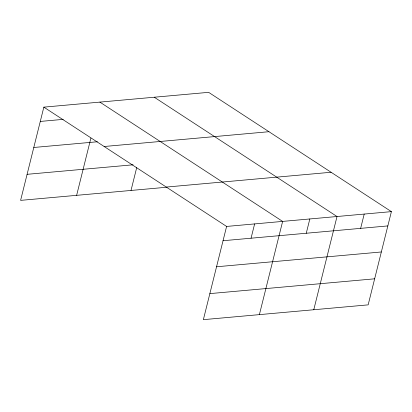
<?xml version="1.0" encoding="UTF-8"?>
<svg xmlns="http://www.w3.org/2000/svg" width="412" height="412" viewBox="0 0 412 412"><rect width="100%" height="100%" fill="white"/><g stroke="black" fill="none" stroke-linecap="round" stroke-linejoin="round"><path stroke-width="0.62" d="M43.842 107.141L226.605 226.435L203.363 319.661L368.158 304.859L391.4 211.629L208.637 92.34L43.842 107.141L20.6 200.371L166.422 187.269M76.632 195.334L90.898 138.108M131.011 190.452L136.733 167.504M251.057 238.208L254.621 223.917M259.39 314.629L282.637 221.404L99.874 102.109M306.265 233.249L309.829 218.957M313.774 309.742L337.016 216.516L154.258 97.222M360.644 228.366L364.208 214.075M40.283 121.432L63.201 119.372M33.784 147.481L97.402 141.764M104.154 146.507L268.948 131.706M27.094 174.322L133.081 164.8M166.293 187.069L331.088 172.262M226.605 226.435L391.4 211.629M223.041 240.726L387.836 225.92M216.547 266.775L381.342 251.969M209.857 293.612L374.652 278.811"/></g></svg>
